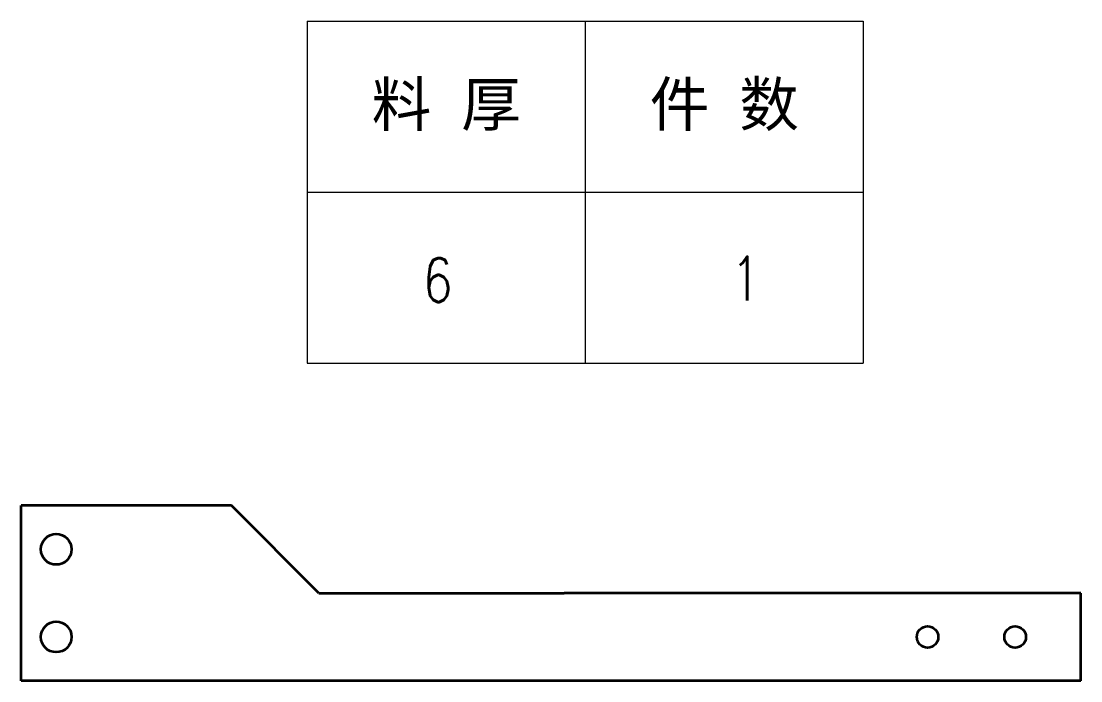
# Model space of a CAD drawing. Header units: millimetres. Extents: x 1333 to 359964, y -52803 to -5704.
# Drawn here: x 176769.1 to 177011.1, y -26020 to -25869.5 of the extents above; entities that cross this region are included whole.
import ezdxf
from ezdxf.enums import TextEntityAlignment as Align

# ---------------------------------------------------------------- set-up
doc = ezdxf.new("R2010")
doc.units = ezdxf.units.MM
doc.header["$LTSCALE"] = 0.5
doc.layers.add('标注线', color=3, linetype='Continuous', lineweight=18)
doc.layers.add('粗实线', color=7, linetype='Continuous', lineweight=35)
doc.styles.add('DIM', font='romans.shx', dxfattribs={"width": 0.8, "bigfont": 'bigfont.shx'})
doc.styles.get("Standard").update_dxf_attribs({"font": 'simplex.shx'})

# ---------------------------------------------------------------- blocks, each defined once
blk = doc.blocks.new('*T481')
at = {"color": 0, "linetype": 'ByBlock', "lineweight": -2, "transparency": 16777216}
for p, q in [((0, 0), (127, 0)), ((0, 0), (0, -78)), ((63.5, 0), (63.5, -78)), ((127, 0), (127, -78)), ((0, -39), (127, -39)), ((0, -78), (127, -78))]:
    blk.add_line(p, q, dxfattribs=at)
at = {"color": 0, "transparency": 16777216, "char_height": 10, "width": 60.5, "attachment_point": 5}
for s, insert in [('{\\fSimSun|b0|i0|c134|p2;料 厚}', (31.75, -19.5)), ('{\\fSimSun|b0|i0|c134|p2;件 数}', (95.25, -19.5))]:
    blk.add_mtext(s, dxfattribs=dict(at, insert=insert))
blk = doc.blocks.new('拆图参数')
blk.add_blockref('*T481', (-63.5, 78))
at = {"style": 'DIM', "width": 0.8}
blk.add_attdef('1', text='', height=10, dxfattribs=at).set_placement((36.65, 19.27), align=Align.MIDDLE_CENTER)
blk.add_attdef('6', text='', height=10, dxfattribs=at).set_placement((-37.13, 18.91), align=Align.MIDDLE_LEFT)

msp = doc.modelspace()

# ---------------------------------------------------------------- linework, layer by layer
at = {"color": 7, "lineweight": 13}
for p, q in [((176769.1, -25980.016), (176769.1, -26020.016)), ((177011.1, -26000.016), (177011.1, -26020.016))]:
    msp.add_line(p, q, dxfattribs=at)
at = {"layer": '粗实线', "lineweight": 35, "ltscale": 0.4}
for p, q in [((176807.1, -25980.016), (176769.1, -25980.016)), ((176807.1, -26020.016), (176769.1, -26020.016))]:
    msp.add_line(p, q, dxfattribs=at)
at = {"layer": '粗实线', "lineweight": 35}
for p, q in [((176769.1, -26020.016), (176769.1, -25980.016)), ((176837.1, -26000.016), (176817.1, -25980.016)), ((176837.1, -26000.016), (176883.1, -26000.016)), ((177011.1, -26000.016), (176893.1, -26000.016)), ((176883.1, -26020.016), (176817.1, -26020.016)), ((177011.1, -26020.016), (176893.1, -26020.016))]:
    msp.add_line(p, q, dxfattribs=at)
at = {"layer": '粗实线', "lineweight": 35, "ltscale": 0.05}
for p, q in [((176809.1, -25980.016), (176807.1, -25980.016)), ((176891.1, -26000.016), (176893.1, -26000.016)), ((176809.1, -26020.016), (176807.1, -26020.016)), ((176893.1, -26020.016), (176891.1, -26020.016))]:
    msp.add_line(p, q, dxfattribs=at)
at = {"layer": '粗实线', "lineweight": 35, "ltscale": 0.2}
for p, q in [((176817.1, -25980.016), (176809.1, -25980.016)), ((176883.1, -26000.016), (176891.1, -26000.016)), ((176817.1, -26020.016), (176809.1, -26020.016)), ((176891.1, -26020.016), (176883.1, -26020.016))]:
    msp.add_line(p, q, dxfattribs=at)
at = {"layer": '粗实线', "lineweight": 35, "ltscale": 0.5}
msp.add_line((177011.1, -26020.016), (177011.1, -26000.016), dxfattribs=at)
at = {"layer": '粗实线', "lineweight": 35}
for centre, radius in [((176777.1, -25990.016), 3.5), ((176777.1, -26010.016), 3.5), ((176976.1, -26010.016), 2.458), ((176996.1, -26010.016), 2.458)]:
    msp.add_circle(centre, radius, dxfattribs=at)

# ---------------------------------------------------------------- block references
at = {"layer": '标注线'}
msp.add_blockref('拆图参数', (176897.93, -25947.503), dxfattribs=at).add_auto_attribs({'1': '1', '6': '6'})

doc.saveas('drawing.dxf')
